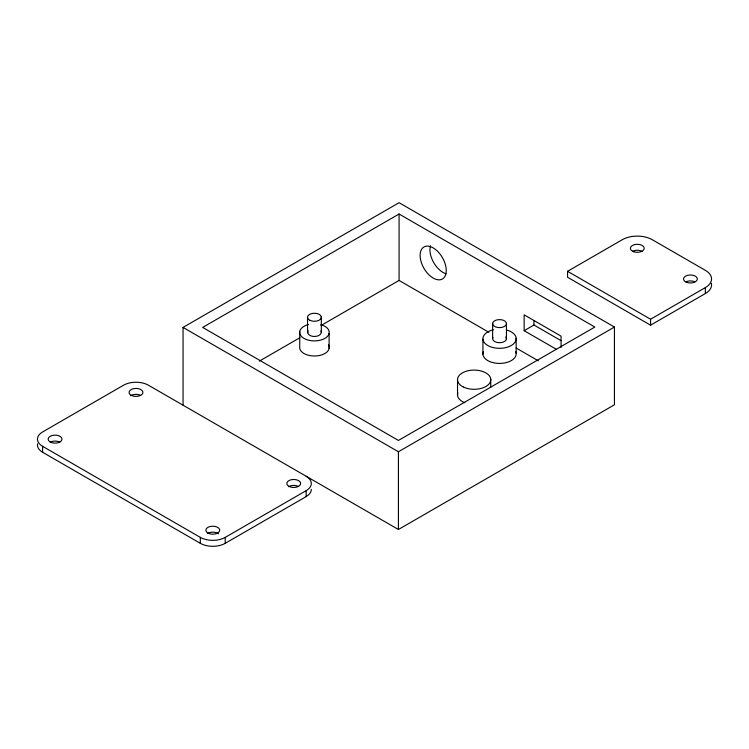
<?xml version="1.0" encoding="UTF-8"?>
<svg xmlns="http://www.w3.org/2000/svg" width="749" height="749" viewBox="0 0 749 749"><rect width="100%" height="100%" fill="white"/><g stroke="black" fill="none" stroke-linecap="round" stroke-linejoin="round"><path stroke-width="1.12" d="M321.33 316.846L321.33 331.938C320.909 338.557 305.667 337.715 308.101 330.74M183.056 405.153L183.056 327.416L399.077 202.698L614.442 327.041L614.442 404.778L398.421 529.496L148.442 385.22A17.611 10.168 0 0 0 123.538 385.22L42.609 431.948A17.611 10.168 0 0 0 42.609 446.32L42.609 452.265L200.329 543.325A17.611 10.168 0 0 0 225.224 543.325L306.163 496.596A17.611 10.168 0 0 0 311.322 489.406M399.077 214.017L202.67 327.416L398.421 440.44L594.837 327.041L399.077 214.017L399.077 280.435L488.882 332.284M259.36 361.102L299.862 337.724M321.124 325.45L399.077 280.435M567.564 271.307L622.353 239.68A21.131 12.199 0 0 1 652.239 239.68L705.361 270.352A21.131 12.199 0 0 1 705.361 287.597L705.361 293.542L650.572 325.178L567.564 277.252L567.564 271.307L650.572 319.233L705.361 287.597M561.076 347.48L561.076 336.161L524.15 314.842L524.15 330.693L533.953 325.029L560.907 340.589M42.609 446.32L200.329 537.379A17.611 10.168 0 0 0 225.224 537.379L306.163 490.651A17.611 10.168 0 0 0 306.163 476.28M183.056 327.416L398.421 451.759L614.442 327.041M524.15 330.693L556.086 349.128M516.127 348.013L538.334 360.831M320.909 330.927L321.33 331.938M650.572 319.233L650.572 325.178M533.953 320.497L533.953 325.029M516.164 338.267L516.164 353.369M506.455 323.886A6.928 4.007 0 0 1 495.679 326.938A6.928 4.007 0 0 1 496.484 320.02A6.928 4.007 0 0 1 506.455 323.886L506.455 338.979M492.627 323.343L492.627 338.445M490.745 379.125L490.745 387.252M482.918 339.147L482.918 354.249M457.527 380.258L457.527 395.36M398.421 451.759L398.421 529.496M329.12 333.371L329.12 348.463M307.539 317.688L307.539 332.781M306.163 490.651L306.163 496.596M299.75 331.358L299.75 346.45A14.793 8.539 0 0 0 315.909 355.953A14.793 8.539 0 0 0 328.483 344.783M225.224 537.379L225.224 543.325M200.329 537.379L200.329 543.325M505.762 336.947A6.928 4.007 0 0 1 499.986 342.705A6.928 4.007 0 0 1 492.982 337.415M320.806 324.654A14.793 8.539 0 0 1 325.89 337.762A14.793 8.539 0 0 1 302.624 337.499A14.793 8.539 0 0 1 308.597 324.514M464.801 402.737A16.637 9.606 0 0 1 457.836 392.851M515.78 351.702A16.637 9.606 0 0 1 499.574 363.415A16.637 9.606 0 0 1 483.292 351.749M445.973 273.741A18.491 10.673 60 0 1 430.478 245.738M507.195 330.178A16.637 9.606 0 0 1 512.073 345.027A16.637 9.606 0 0 1 485.932 344.231A16.637 9.606 0 0 1 493.479 329.766M711.372 283.328A21.131 12.199 0 0 1 705.361 293.542M686.14 281.764A6.928 4.007 0 0 1 694.585 281.718M632.399 251.411A6.928 4.007 0 0 1 642.202 251.421M42.609 452.265A17.611 10.168 0 0 1 37.6 443.745M207.454 533.569A6.928 4.007 0 0 1 218.446 533.831M50.155 442.247A6.928 4.007 0 0 1 59.957 442.247M288.646 486.672A6.928 4.007 0 0 1 298.439 486.485M130.785 395.706A6.928 4.007 0 0 1 140.569 395.341M463.088 386.877A16.637 9.606 0 0 0 490.436 381.625A16.637 9.606 0 0 0 468.883 370.577A16.637 9.606 0 0 0 463.088 386.877M420.461 259.079A18.491 10.673 60 0 0 442.135 279.152A18.491 10.673 60 0 0 436.967 250.718A18.491 10.673 60 0 0 420.461 259.079M310.077 320.385A6.928 4.007 0 0 0 321.284 317.885A6.928 4.007 0 0 0 311.94 313.531A6.928 4.007 0 0 0 310.077 320.385M686.253 282.176A6.928 4.007 0 0 0 697.3 279.461A6.928 4.007 0 0 0 687.704 275.295A6.928 4.007 0 0 0 686.253 282.176M633.823 251.767A6.928 4.007 0 0 0 644.224 248.312A6.928 4.007 0 0 0 633.832 244.839A6.928 4.007 0 0 0 633.823 251.767M208.344 533.269A6.928 4.007 0 0 0 219.607 530.872A6.928 4.007 0 0 0 210.385 526.435A6.928 4.007 0 0 0 208.344 533.269M288.983 486.391A6.928 4.007 0 0 0 300.471 484.369A6.928 4.007 0 0 0 291.689 479.641A6.928 4.007 0 0 0 288.983 486.391M131.421 395.416A6.928 4.007 0 0 0 142.797 393.188A6.928 4.007 0 0 0 133.771 388.619A6.928 4.007 0 0 0 131.421 395.416M51.597 442.603A6.928 4.007 0 0 0 61.989 439.129A6.928 4.007 0 0 0 51.597 435.665A6.928 4.007 0 0 0 51.597 442.603"/></g></svg>
